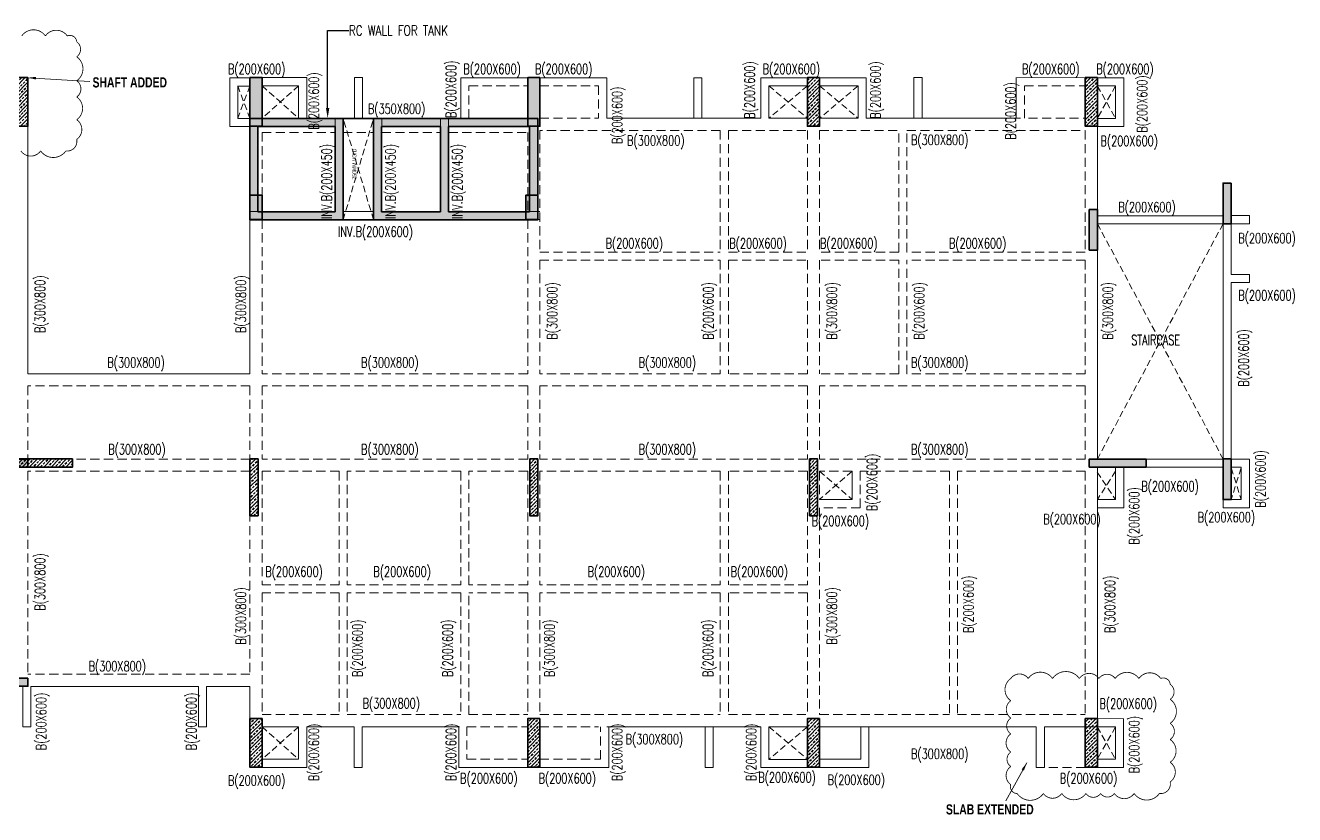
# Model space of a CAD drawing. Header units: millimetres. Extents: x 683505 to 834438, y -157984 to 65565.
# Drawn here: x 757336 to 788638, y -87125 to -67672 of the extents above; entities that cross this region are included whole.
import ezdxf
from ezdxf import colors
from ezdxf.entities.mleader import LeaderData, LeaderLine
from ezdxf.math import Vec2, Vec3

# ---------------------------------------------------------------- set-up
doc = ezdxf.new("R2010")
doc.units = ezdxf.units.MM
doc.linetypes.add('DASHED', pattern=[0.75, 0.5, -0.25])
doc.linetypes.add('HIDDEN', pattern=[9.525, 6.35, -3.175])
doc.layers.get('0').update_dxf_attribs({"lineweight": 20})
for name, color, linetype, lineweight in [('G-ANNO-TEXT', 7, 'Continuous', 18), ('S-BEAM-IDEN', 2, 'Continuous', 9), ('S-COL HATCH', 8, 'Continuous', 35), ('S-COLS', 6, 'Continuous', 35), ('S_FRAMES', 4, 'Continuous', 9), ('STR-CUTOUT', 1, 'Continuous', 13)]:
    doc.layers.add(name, color=color, linetype=linetype, lineweight=lineweight)
doc.styles.add('Dim.s & Anno.(Misc.)', font='ARIALN.TTF')
doc.styles.add('ROMANS', font='romans.shx', dxfattribs={"width": 0.75})
doc.styles.add('sobha.sed', font='swisscl.ttf')
doc.styles.add('Swis721 LtCn BT_2', font='swisscl.ttf', dxfattribs={"height": 244.992296})
doc.dimstyles.new('A-GFC-100', dxfattribs={"dimscale": 100, "dimtxt": 2, "dimasz": 2, "dimexe": 1.5, "dimexo": 0, "dimgap": 1, "dimtad": 1, "dimdec": 0, "dimdsep": 46, "dimtxsty": 'Dim.s & Anno.(Misc.)', "dimblk": 'ARCHTICK', "dimcen": 0, "dimdle": 1.5, "dimclrd": 256, "dimclre": 8, "dimclrt": 6, "dimazin": 2, "dimtfac": 1, "dimtdec": 0, "dimtix": 1, "dimtmove": 2, "dimatfit": 3, "dimfxl": 1, "dimtolj": 1, "dimlwd": -1, "dimlwe": 9, "dimarcsym": 0})
pattern_1 = [(45, (-612703.72, 120513.6), (-89.802561, 89.802561), []), (45, (-612613.92, 120513.6), (-89.802561, 89.802561), [63.5, -31.75])]
pattern_2 = [(45, (-615475.9, 133131.74), (-89.802561, 89.802561), []), (45, (-615386.1, 133131.74), (-89.802561, 89.802561), [63.5, -31.75])]

# ---------------------------------------------------------------- blocks, each defined once
blk = doc.blocks.new('OHT')
at = {"layer": 'S-COL HATCH'}
h = blk.add_hatch(dxfattribs=at)
h.set_pattern_fill('AR-CONC', color=8, scale=0.75)
h.set_pattern_definition([(50, (-643577.39, 54796.65), (136.638502, -11.954314), [14.2875, -157.1625]), (355, (-643577.39, 54796.65), (-26.432566, 143.292634), [11.43, -125.730438]), (100.451445, (-643566, 54795.66), (110.205935, 131.338314), [12.142507, -133.567683]), (46.1842, (-643577.4, 54834.75), (203.30928, -31.531746), [21.43125, -235.74375]), (96.635558, (-643560.45, 54832.12), (178.0531, 185.569593), [18.21377, -200.351706]), (351.18415, (-643577.4, 54834.75), (178.0531, 185.569593), [17.144975, -188.5948]), (21, (-643558.34, 54825.23), (113.710793, -76.698899), [14.2875, -157.1625]), (326, (-643558.34, 54825.23), (46.35152, 138.140975), [11.43, -125.73]), (71.451445, (-643548.87, 54818.84), (160.062314, 61.442077), [12.142507, -133.567453]), (37.5, (-643577.393, 54796.65), (2.3164524, 63.416279), [0, -124.206, 0, -127.635, 0, -126.20625]), (7.5, (-643577.39, 54796.65), (50.114747, 75.135431), [0, -72.771, 0, -121.3485, 0, -48.10125]), (327.5, (-643619.874, 54796.65), (101.6929464, -4.296558), [0, -47.625, 0, -148.59, 0, -197.1675]), (317.5, (-643638.92, 54796.65), (111.096886, 19.069868), [0, -61.9125, 0, -98.679, 0, -140.0175])])
h.paths.add_polyline_path([(0, 0), (0, -2500), (2300, -2500), (2300, 0), (2300, 0)])
h.paths.add_polyline_path([(2100, -200), (2100, -2300), (200, -2300), (200, -200)], flags=16)
h.paths.add_polyline_path([(3050, 0), (3050, 0), (3050, -2500), (3050, -2500), (7100, -2500), (7100, 0)])
h.paths.add_polyline_path([(4700, -200), (4700, -2300), (3250, -2300), (3250, -200), (3250, -200)], flags=16)
h.paths.add_polyline_path([(4900, -200), (6900, -200), (6900, -2300), (4900, -2300)], flags=16)
at = {"layer": 'S-COLS'}
for p, q in [((2300, -2500), (2300, 0)), ((3050, 0), (3050, -2500))]:
    blk.add_line(p, q, dxfattribs=at)
blk.add_lwpolyline([(0, 0), (0, -2500), (7100, -2500), (7100, 0), (0, 0)], dxfattribs=at)
for points in [[(200, -2300), (200, -200), (2100, -200), (2100, -2300)], [(3250, -2300), (3250, -200), (4700, -200), (4700, -2300)], [(4700, -2300), (4700, -200), (3250, -200), (3250, -2300)], [(6900, -2300), (6900, -200), (4900, -200), (4900, -2300)]]:
    blk.add_lwpolyline(points, close=True, dxfattribs=at)
at = {"layer": 'STR-CUTOUT', "color": 1, "linetype": 'HIDDEN', "ltscale": 25}
for points in [[(3050, -2500), (2300, 0)], [(2300, -2500), (3050, 0)]]:
    blk.add_lwpolyline(points, dxfattribs=at)
at = {"layer": 'S-COLS', "style": 'sobha.sed'}
blk.add_text('750MM VOID', height=100, rotation=90, dxfattribs=at).set_placement((2627, -1504))
blk = doc.blocks.new('COLUMNS_TER')
at = {"layer": 'S-COL HATCH'}
h = blk.add_hatch(dxfattribs=at)
h.set_pattern_fill('ANSI33', color=8, scale=20)
h.set_pattern_definition(pattern_1)
h.paths.add_polyline_path([(300, 0), (0, 0), (0, -1200), (300, -1200)])
h = blk.add_hatch(dxfattribs=at)
h.set_pattern_fill('ANSI33', color=8, scale=20)
h.set_pattern_definition(pattern_1)
h.paths.add_polyline_path([(7151, 0), (6851, 0), (6851, -1200), (7151, -1200)])
h = blk.add_hatch(dxfattribs=at)
h.set_pattern_fill('ANSI33', color=8, scale=20)
h.set_pattern_definition(pattern_1)
h.paths.add_polyline_path([(14100, 0), (13800, 0), (13800, -1200), (14100, -1200)])
h = blk.add_hatch(dxfattribs=at)
h.set_pattern_fill('ANSI33', color=8, scale=20)
h.set_pattern_definition(pattern_1)
h.paths.add_polyline_path([(21100, 0), (20800, 0), (20800, -1200), (21100, -1200)])
h = blk.add_hatch(color=8, dxfattribs=at)
h.dxf.hatch_style = 1
h.paths.add_polyline_path([(26875, 0), (26575, 0), (26575, -1200), (26875, -1200)])
h = blk.add_hatch(color=8, dxfattribs=at)
h.dxf.hatch_style = 1
h.paths.add_polyline_path([(33725, 0), (33425, 0), (33425, -1200), (33725, -1200)])
h = blk.add_hatch(dxfattribs=at)
h.set_pattern_fill('ANSI33', color=8, scale=20)
h.set_pattern_definition(pattern_2)
h.paths.add_polyline_path([(40626, 0), (40326, 0), (40326, -1200), (40626, -1200)])
h = blk.add_hatch(dxfattribs=at)
h.set_pattern_fill('ANSI33', color=8, scale=20)
h.set_pattern_definition(pattern_2)
h.paths.add_polyline_path([(47475, 0), (47175, 0), (47175, -1200), (47475, -1200)])
h = blk.add_hatch(color=8, dxfattribs=at)
h.dxf.hatch_style = 1
h.paths.add_polyline_path([(50777, -2600), (50577, -2600), (50577, -3600), (50777, -3600)])
h = blk.add_hatch(color=8, dxfattribs=at)
h.dxf.hatch_style = 1
h.paths.add_polyline_path([(47276, -4250), (47476, -4250), (47476, -3250), (47276, -3250)])
h = blk.add_hatch(dxfattribs=at)
h.set_pattern_fill('ANSI33', color=8, scale=20)
h.set_pattern_definition(pattern_1)
h.paths.add_polyline_path([(200, -9400), (0, -9400), (0, -10800), (200, -10800)])
h = blk.add_hatch(dxfattribs=at)
h.set_pattern_fill('ANSI33', color=8, scale=20)
h.set_pattern_definition(pattern_1)
h.paths.add_polyline_path([(7101, -9400), (6901, -9400), (6901, -10800), (7101, -10800)])
h = blk.add_hatch(color=8, dxfattribs=at)
h.dxf.hatch_style = 1
h.paths.add_polyline_path([(14101, -9400), (13901, -9400), (13901, -10800), (14101, -10800)])
h = blk.add_hatch(color=8, dxfattribs=at)
h.dxf.hatch_style = 1
h.paths.add_polyline_path([(20501, -9402), (20501, -9602), (21101, -9602), (21101, -9402)])
h = blk.add_hatch(dxfattribs=at)
h.set_pattern_fill('ANSI33', color=8, scale=20)
h.set_pattern_definition(pattern_1)
h.paths.add_polyline_path([(20800, -9400), (20800, -9600), (22200, -9600), (22200, -9400)])
h = blk.add_hatch(dxfattribs=at)
h.set_pattern_fill('ANSI33', color=8, scale=20)
h.set_pattern_definition(pattern_1)
h.paths.add_polyline_path([(26775, -9400), (26575, -9400), (26575, -10800), (26775, -10800)])
h = blk.add_hatch(dxfattribs=at)
h.set_pattern_fill('ANSI33', color=8, scale=20)
h.set_pattern_definition(pattern_2)
h.paths.add_polyline_path([(33676, -9400), (33476, -9400), (33476, -10800), (33676, -10800)])
h = blk.add_hatch(dxfattribs=at)
h.set_pattern_fill('ANSI33', color=8, scale=20)
h.set_pattern_definition(pattern_2)
h.paths.add_polyline_path([(40376, -9400), (40576, -9400), (40576, -10800), (40376, -10800)])
h = blk.add_hatch(color=8, dxfattribs=at)
h.dxf.hatch_style = 1
h.paths.add_polyline_path([(48676, -9601), (48676, -9401), (47276, -9401), (47276, -9601)])
h = blk.add_hatch(color=8, dxfattribs=at)
h.dxf.hatch_style = 1
h.paths.add_polyline_path([(50777, -9400), (50577, -9400), (50577, -10400), (50777, -10400)])
h = blk.add_hatch(color=8, dxfattribs=at)
h.dxf.hatch_style = 1
h.paths.add_polyline_path([(18701, -11500), (18501, -11500), (18501, -12500), (18701, -12500)])
h = blk.add_hatch(color=8, dxfattribs=at)
h.dxf.hatch_style = 1
h.paths.add_polyline_path([(18501, -14801), (18501, -15001), (21101, -15001), (21101, -14801)])
h = blk.add_hatch(dxfattribs=at)
h.set_pattern_fill('ANSI33', color=8, scale=20)
h.set_pattern_definition(pattern_1)
h.paths.add_polyline_path([(300, -15800), (0, -15800), (0, -17000), (300, -17000)])
h = blk.add_hatch(dxfattribs=at)
h.set_pattern_fill('ANSI33', color=8, scale=20)
h.set_pattern_definition(pattern_1)
h.paths.add_polyline_path([(7151, -15800), (6851, -15800), (6851, -17000), (7151, -17000)])
h = blk.add_hatch(color=8, dxfattribs=at)
h.dxf.hatch_style = 1
h.paths.add_polyline_path([(14101, -15800), (13801, -15800), (13801, -17000), (14101, -17000)])
h = blk.add_hatch(color=8, dxfattribs=at)
h.dxf.hatch_style = 1
h.paths.add_polyline_path([(18801, -15800), (18501, -15800), (18501, -17000), (18801, -17000)])
h = blk.add_hatch(dxfattribs=at)
h.set_pattern_fill('ANSI33', color=8, scale=20)
h.set_pattern_definition(pattern_1)
h.paths.add_polyline_path([(26875, -15800), (26575, -15800), (26575, -17000), (26875, -17000)])
h = blk.add_hatch(dxfattribs=at)
h.set_pattern_fill('ANSI33', color=8, scale=20)
h.set_pattern_definition(pattern_1)
h.paths.add_polyline_path([(33726, -15800), (33426, -15800), (33426, -17000), (33726, -17000)])
h = blk.add_hatch(dxfattribs=at)
h.set_pattern_fill('ANSI33', color=8, scale=20)
h.set_pattern_definition(pattern_1)
h.paths.add_polyline_path([(40626, -15800), (40326, -15800), (40326, -17000), (40626, -17000)])
h = blk.add_hatch(dxfattribs=at)
h.set_pattern_fill('ANSI33', color=8, scale=20)
h.set_pattern_definition(pattern_1)
h.paths.add_polyline_path([(47475, -15800), (47175, -15800), (47175, -17000), (47475, -17000)])
at = {"layer": 'S-COLS'}
for points in [[(300, 0), (0, 0), (0, -1200), (300, -1200)], [(7151, 0), (6851, 0), (6851, -1200), (7151, -1200)], [(14100, 0), (13800, 0), (13800, -1200), (14100, -1200)], [(21100, 0), (20800, 0), (20800, -1200), (21100, -1200)], [(26875, 0), (26575, 0), (26575, -1200), (26875, -1200)], [(33725, 0), (33425, 0), (33425, -1200), (33725, -1200)], [(40626, 0), (40326, 0), (40326, -1200), (40626, -1200)], [(47475, 0), (47175, 0), (47175, -1200), (47475, -1200)], [(50777, -2600), (50577, -2600), (50577, -3600), (50777, -3600)], [(47276, -3250), (47476, -3250), (47476, -4250), (47276, -4250)], [(200, -9400), (0, -9400), (0, -10800), (200, -10800)], [(7101, -9400), (6901, -9400), (6901, -10800), (7101, -10800)], [(14101, -9400), (13901, -9400), (13901, -10800), (14101, -10800)], [(20501, -9402), (20501, -9602), (21101, -9602), (21101, -9402)], [(22200, -9400), (22200, -9600), (20800, -9600), (20800, -9400)], [(26775, -9400), (26575, -9400), (26575, -10800), (26775, -10800)], [(33676, -9400), (33476, -9400), (33476, -10800), (33676, -10800)], [(40376, -9400), (40576, -9400), (40576, -10800), (40376, -10800)], [(48676, -9601), (48676, -9401), (47276, -9401), (47276, -9601)], [(50777, -9400), (50577, -9400), (50577, -10400), (50777, -10400)], [(18701, -11500), (18501, -11500), (18501, -12500), (18701, -12500)], [(21101, -14801), (21101, -15001), (18501, -15001), (18501, -14801)], [(300, -15800), (0, -15800), (0, -17000), (300, -17000)], [(7151, -15800), (6851, -15800), (6851, -17000), (7151, -17000)], [(14101, -15800), (13801, -15800), (13801, -17000), (14101, -17000)], [(18801, -15800), (18501, -15800), (18501, -17000), (18801, -17000)], [(26875, -15800), (26575, -15800), (26575, -17000), (26875, -17000)], [(33726, -15800), (33426, -15800), (33426, -17000), (33726, -17000)], [(40626, -15800), (40326, -15800), (40326, -17000), (40626, -17000)], [(47475, -15800), (47175, -15800), (47175, -17000), (47475, -17000)]]:
    blk.add_lwpolyline(points, close=True, dxfattribs=at)
blk = doc.blocks.new('_ArchTick')
at = {"color": 0, "linetype": 'ByBlock', "const_width": 0.15}
blk.add_lwpolyline([(-0.5, -0.5), (0.5, 0.5)], dxfattribs=at)

msp = doc.modelspace()

# ---------------------------------------------------------------- hatches: boundary and pattern name
at = {"layer": 'S-COL HATCH'}
h = msp.add_hatch(color=8, dxfattribs=at)
h.dxf.hatch_style = 1
h.paths.add_polyline_path([(762875, -72460.1), (763175, -72460.1), (763175, -71860.2), (762875, -71860.2)])
h = msp.add_hatch(color=8, dxfattribs=at)
h.dxf.hatch_style = 1
h.paths.add_polyline_path([(769675, -72460.1), (769975, -72460.1), (769975, -71860.2), (769675, -71860.2)])

# ---------------------------------------------------------------- linework, layer by layer
at = {"color": 2}
msp.add_line((776923.6, -85960.3), (778135.3, -85960.3), dxfattribs=at)
at = {"const_width": 20}
msp.add_lwpolyline([(757223.9, -70766.2, 0.5205671), (757712.5, -70766.2, 0.5205671), (758334.7, -70766.2, 0.5205671), (758601.6, -70482.7, 0.5205671), (758601.6, -69996.5, 0.5205671), (758601.6, -69436.6, 0.5205671), (758601.6, -69037.1, 0.5205671), (758601.6, -68445.2, 0.5205671), (758601.6, -68076.4, 0.5205671), (758369.2, -67932.4, 0.5205671), (757829, -67932.4, 0.5205671), (757245.5, -67932.4, 0.5205671)], format="xyb", dxfattribs=at)
msp.add_lwpolyline([(781638.1, -83770.5, 0.5205671), (781638.1, -84318.2, 0.5205671), (781638.1, -84744.9, 0.5205671), (781638.1, -85135, 0.5205671), (781638.1, -85582.1, 0.5205671), (781638.1, -85939.6, 0.5205671), (781638.1, -86385.4, 0.5205671), (781794.4, -86604.3, 0.5205671), (782441.8, -86604.3, 0.5205671), (782894.5, -86604.3, 0.5205671), (783491, -86604.3, 0.5205671), (783854.1, -86604.3, 0.5205671), (784191.5, -86604.3, 0.5205671), (784680.1, -86604.3, 0.5205671), (785302.3, -86604.3, 0.5205671), (785569.2, -86320.8, 0.5205671), (785569.2, -85834.6, 0.5205671), (785569.2, -85274.7, 0.5205671), (785569.2, -84875.2, 0.5205671), (785569.2, -84283.3, 0.5205671), (785569.2, -83914.5, 0.5205671), (785336.8, -83770.5, 0.5205671), (784796.6, -83770.5, 0.5205671), (784213.1, -83770.5, 0.5205671), (783812, -83770.5, 0.5205671), (783328.1, -83770.5, 0.5205671), (782668.1, -83770.5, 0.5205671), (782068, -83770.5, 0.5205671)], format="xyb", close=True, dxfattribs=at)
at = {"color": 2}
for points in [[(776923.6, -85759.9), (777936.2, -85759.9), (777936.2, -84959.9)], [(776924.6, -85960.3), (778136.2, -85960.3), (778136.2, -84959.9)]]:
    msp.add_lwpolyline(points, dxfattribs=at)
at = {"layer": 'S-COLS'}
for points in [[(762875, -72460.1), (763175, -72460.1), (763175, -71860.2), (762875, -71860.2)], [(769675, -72460.1), (769975, -72460.1), (769975, -71860.2), (769675, -71860.2)]]:
    msp.add_lwpolyline(points, close=True, dxfattribs=at)
at = {"layer": 'S_FRAMES'}
for p, q in [((757398.7, -68960.6), (757398.6, -76260)), ((757398.6, -68960.7), (757398.6, -68960.8)), ((762873.6, -68959.7), (762873.6, -68959.7)), ((762873.6, -68960.6), (762873.6, -76260)), ((763173.6, -69159.7), (763173.6, -69960)), ((770023.7, -68960.7), (770023.7, -68960.8)), ((776623.6, -69160.8), (776623.6, -69960)), ((776923.6, -68960.7), (776923.6, -68960.8)), ((776923.6, -69160.8), (776923.6, -69960)), ((781773.2, -68963.1), (783773.6, -68959.7)), ((781773.6, -69960), (781773.6, -68959.7)), ((783773.7, -68959.7), (783773.7, -68959.7)), ((763173.6, -69960), (764073.6, -69960)), ((764273.6, -69960), (768073.7, -69960)), ((764973.7, -69960), (764973.7, -72260)), ((765173.7, -69960), (765173.7, -72260)), ((765923.6, -69960), (765923.6, -72260)), ((766123.6, -69960), (766123.6, -72260)), ((767573.6, -69960), (767573.6, -72260)), ((767773.6, -69960), (767773.6, -72260)), ((771673.7, -69960), (775473.7, -69960)), ((775673.7, -69960), (776623.6, -69960)), ((776923.6, -69960), (777873.7, -69960)), ((778073.7, -69960), (781873.7, -69960)), ((764973.7, -72260), (762873.6, -72260)), ((765923.6, -72260), (765173.7, -72260)), ((767573.6, -72260), (766123.6, -72260)), ((770023.6, -72260), (767773.6, -72260)), ((770023.6, -72460), (762873.6, -72460)), ((786873.7, -72363.3), (783773.6, -72363.3)), ((787073.6, -72360), (787525.4, -72360)), ((787525.4, -72360), (787525.8, -72560)), ((787073.6, -73812.8), (787524.3, -73812.3)), ((787524.3, -73812.3), (787525.8, -74013.2)), ((762873.6, -76260), (757398.6, -76260)), ((783770.4, -84759.9), (784420.4, -84760.6)), ((784419.1, -84760), (784419.1, -85959.9)), ((763173.6, -84959.9), (764073.6, -84959.9)), ((763173.6, -85760.9), (763173.6, -84959.9)), ((764273.6, -84959.9), (765444.7, -84959.9)), ((765644.7, -84959.9), (768023.7, -84959.9)), ((771673.7, -84963.3), (775473.7, -84963.3)), ((775673.7, -84959.9), (776623.6, -84959.9)), ((776623.6, -85759.9), (776623.6, -84959.9)), ((762873.6, -85960.9), (762873.6, -85960.9)), ((770023.7, -85959.9), (770023.7, -85959.9)), ((776923.6, -85959.9), (776923.6, -85959.9)), ((784419.1, -85959.9), (783470.4, -85959.9)), ((783773.7, -85960.9), (783773.7, -85960.9))]:
    msp.add_line(p, q, dxfattribs=at)
at = {"layer": 'S_FRAMES', "linetype": 'DASHED', "ltscale": 450}
for p, q in [((769723.7, -69160.8), (769723.7, -69960)), ((770023.7, -69160.8), (770023.7, -69960)), ((783473.7, -69159.7), (783473.7, -69960)), ((768273.7, -69960), (769723.7, -69960)), ((770023.7, -69960), (771473.7, -69960)), ((782073.7, -69960), (783473.7, -69960)), ((763173.6, -70310), (763173.6, -72260)), ((763173.6, -70310), (764973.7, -70310)), ((765173.7, -70310), (765923.6, -70310)), ((766123.6, -70310), (767573.6, -70310)), ((767773.6, -70310), (769723.6, -70310)), ((769723.6, -70310), (769723.6, -72260)), ((774473.7, -70260), (774473.7, -73260)), ((774673.7, -70260), (776623.6, -70260)), ((774673.7, -70260), (774673.7, -73260)), ((776623.6, -70260), (776623.6, -73260)), ((776923.6, -70260), (776923.6, -73260)), ((776923.6, -70260), (778873.7, -70260)), ((778873.7, -73260), (778873.7, -70260)), ((779073.7, -70260), (783473.6, -70260)), ((779073.7, -73260), (779073.7, -70260)), ((783473.6, -70260), (783473.6, -73260)), ((763173.6, -72460), (763173.6, -76260)), ((769723.6, -72460), (769723.6, -76260)), ((770023.6, -73260), (774473.7, -73260)), ((770023.6, -73460), (770023.6, -76260)), ((770023.6, -73460), (774473.7, -73460)), ((774473.7, -73460), (774473.7, -76260)), ((774673.7, -73260), (776623.6, -73260)), ((774673.7, -73460), (776623.6, -73460)), ((774673.7, -73460), (774673.7, -76260)), ((776623.6, -73460), (776623.6, -76260)), ((778873.7, -73260), (776923.6, -73260)), ((776923.6, -73460), (776923.6, -76260)), ((778873.7, -73460), (776923.6, -73460)), ((778873.7, -76260), (778873.7, -73458.9)), ((783473.6, -73260), (779073.7, -73260)), ((779073.7, -76260), (779073.7, -73458.9)), ((783473.6, -73460), (779073.7, -73460)), ((783473.6, -73460), (783473.6, -76260)), ((769723.6, -76260), (763173.6, -76260)), ((774473.7, -76260), (770023.6, -76260)), ((776623.6, -76260), (774673.7, -76260)), ((778873.7, -76260), (776923.6, -76260)), ((783473.6, -76260), (779073.7, -76260)), ((757398.6, -76560), (757398.6, -78362.1)), ((762873.6, -76560), (757398.6, -76560)), ((762873.6, -76560), (762873.6, -78362.1)), ((763173.6, -76560), (763173.6, -78362.1)), ((769723.6, -76560), (763173.6, -76560)), ((769723.6, -76560), (769723.6, -78362.1)), ((770023.6, -76560), (770023.6, -78362.1)), ((776623.6, -76560), (770023.6, -76560)), ((776623.6, -76560), (776623.6, -78362.1)), ((776923.6, -76560), (776923.6, -78362.1)), ((783473.6, -76560), (776923.6, -76560)), ((783473.6, -76560), (783473.6, -78362.1)), ((762873.6, -78362.1), (757398.6, -78362.1)), ((769723.6, -78362.1), (763173.6, -78362.1)), ((776623.6, -78362.1), (770023.6, -78362.1)), ((783473.6, -78362.1), (776923.6, -78362.1)), ((757398.6, -78662.1), (757398.6, -83665.7)), ((762873.6, -78662.1), (757398.6, -78662.1)), ((762873.6, -78662.1), (762873.6, -83665.7)), ((763173.6, -78662.1), (763173.6, -81460)), ((765073.7, -78662.1), (763173.6, -78662.1)), ((765073.7, -78662.1), (765073.7, -81460)), ((768073.4, -78662.1), (765273.7, -78662.1)), ((765273.7, -78662.1), (765273.7, -81460)), ((769723.6, -78662.1), (768273.4, -78662.1)), ((769723.6, -78662.1), (769723.6, -81460)), ((770023.6, -78662.1), (770023.6, -81460)), ((774473.7, -78662.1), (770023.6, -78662.1)), ((774473.7, -78662.1), (774473.7, -81460)), ((776623.6, -78662.1), (774673.7, -78662.1)), ((774673.7, -78662.1), (774673.7, -81460)), ((776623.6, -78662.1), (776623.6, -81460)), ((776923.6, -78662.1), (776923.6, -79360)), ((777723.6, -78662.1), (776923.6, -78662.1)), ((780123.7, -78662.1), (777923.6, -78662.1)), ((780123.7, -78662.1), (780123.7, -84659.9)), ((783473.6, -78662.1), (780323.7, -78662.1)), ((780323.7, -78662.1), (780323.7, -84659.9)), ((783473.6, -78662.1), (783473.6, -84659.9)), ((776923.6, -79560), (776923.6, -84659.9)), ((765073.7, -81460), (763173.6, -81460)), ((763173.6, -81660), (763173.6, -84659.9)), ((765073.7, -81660), (763173.6, -81660)), ((765073.7, -81660), (765073.7, -84659.9)), ((768073.4, -81460), (765273.7, -81460)), ((768073.4, -81660), (765273.7, -81660)), ((765273.7, -81660), (765273.7, -84659.9)), ((769723.6, -81460), (768273.4, -81460)), ((769723.6, -81660), (768273.4, -81660)), ((769723.6, -81660), (769723.6, -84659.9)), ((774473.7, -81460), (770023.6, -81460)), ((770023.6, -81660), (770023.6, -84659.9)), ((774473.7, -81660), (770023.6, -81660)), ((774473.7, -81660), (774473.7, -84659.9)), ((776623.6, -81460), (774673.7, -81460)), ((774673.7, -81660), (774673.7, -84659.9)), ((776623.6, -81660), (774673.7, -81660)), ((776623.6, -81660), (776623.6, -84659.9)), ((762873.6, -83665.7), (757398.6, -83665.7)), ((763173.6, -84659.9), (765073.7, -84659.9)), ((765273.7, -84659.9), (768073.4, -84659.9)), ((768273.4, -84659.9), (769723.6, -84659.9)), ((770023.6, -84659.9), (774473.7, -84659.9)), ((774673.7, -84659.9), (776623.6, -84659.9)), ((776923.6, -84659.9), (780123.7, -84659.9)), ((780323.7, -84659.9), (783473.6, -84659.9)), ((768224.6, -84959.9), (769723.7, -84959.9)), ((769723.7, -85759.9), (769723.7, -84959.9)), ((770023.7, -84959.9), (771473.7, -84959.9)), ((770023.7, -85759.9), (770023.7, -84959.9)), ((783473.9, -85960), (782465.9, -85964.1))]:
    msp.add_line(p, q, dxfattribs=at)
at = {"layer": 'S_FRAMES', "linetype": 'Continuous', "ltscale": 450}
for p, q in [((786873.6, -71560.2), (786873.6, -72360)), ((787073.7, -71560), (786873.7, -71560)), ((787073.6, -71560), (787073.6, -72360)), ((783773.6, -72560), (783773.6, -78360)), ((786873.6, -72563.3), (783773.6, -72563.3)), ((786873.6, -72560), (786873.7, -78362.1)), ((787073.6, -72560), (787073.6, -73809.9)), ((787073.6, -72560), (787525.8, -72560)), ((787073.6, -74009.9), (787073.7, -79360)), ((787073.6, -74013.2), (787525.8, -74013.2)), ((786873.7, -78360), (783773.6, -78360)), ((783775.3, -78563.3), (783773.6, -84959.9)), ((784222.6, -78563.3), (783773.6, -78563.3)), ((786873.7, -78563.5), (784958.2, -78563.3)), ((786873.7, -78660.5), (786873.7, -79360)), ((787073.7, -79360), (786873.7, -79360))]:
    msp.add_line(p, q, dxfattribs=at)
at = {"layer": 'S_FRAMES'}
for points in [[(755398.6, -69960), (755398.6, -68960.8), (757398.6, -68960.8), (757398.6, -69960)], [(762873.6, -68963.2), (762374.8, -68963.2), (762374.8, -70163.3), (762873.6, -70163.3)], [(762873.6, -69166.6), (762574.8, -69166.6), (762574.8, -69963.3), (762872.4, -69966)], [(764273.6, -69960), (764273.6, -68959.7), (762873.6, -68959.7), (762873.6, -69960)], [(764073.6, -69960), (764073.6, -69159.7), (763173.6, -69159.7)], [(765449.7, -69960), (765449.7, -68959.9), (765649.7, -68959.9), (765649.7, -69960)], [(768073.7, -69960), (768073.7, -68960.8), (771673.7, -68960.8), (771673.7, -69960)], [(773819.7, -69962.4), (773819.7, -68962.2), (774019.7, -68962.2), (774019.7, -69962.3)], [(775473.7, -69960), (775473.7, -68960.8), (778073.7, -68960.8), (778073.7, -69960)], [(775673.7, -69960), (775673.7, -69160.8), (776623.6, -69160.8)], [(776923.6, -69160.8), (777873.7, -69160.8), (777873.7, -69960)], [(779249.7, -69960), (779249.7, -68959.9), (779449.7, -68959.9), (779449.7, -69960)], [(783771.1, -68963.1), (784423.9, -68963.5), (784423.9, -70163.5), (783770.4, -70163.5)], [(783773.6, -72360), (783773.6, -69163.5), (784223.9, -69163.5), (784223.9, -69963.5), (783770.6, -69963.5)], [(777723.6, -78662.1), (777723.6, -79360), (776923.6, -79360)], [(757473.3, -83965.5), (757473.3, -84965.7), (757273.3, -84965.7), (757273.3, -83965.5)], [(761603.3, -83965.7), (757473.3, -83965.7)], [(761803.3, -83965.5), (761803.3, -84965.7), (761603.3, -84965.7), (761603.3, -83965.5)], [(764273.6, -84959.9), (764273.6, -85960.9), (762873.6, -85960.9), (762873.6, -83965.7), (761803.3, -83965.7)], [(764073.6, -84959.9), (764073.6, -85760.9), (763173.6, -85760.9)], [(765444.7, -84959.9), (765444.8, -85964.9), (765644.8, -85964.8), (765644.7, -84959.9)], [(768023.7, -84959.9), (768023.7, -85963.2), (771723.6, -85959.9), (771723.6, -84959.9)], [(774099.7, -84964.7), (774099.8, -85964.9), (774299.8, -85964.8), (774299.7, -84964.7)], [(775473.7, -84959.9), (775473.7, -85963.3), (776923.6, -85963.3), (776923.6, -84959.9), (782265.7, -84959.9)], [(775673.7, -84959.9), (775673.7, -85763.3), (776623.6, -85763.3)], [(778136.2, -84959.9), (778135.3, -85963.3), (776923.6, -85963.3)], [(776923.6, -85763.3), (777936.2, -85759.9), (777936.2, -84963.3)], [(782265.7, -84959.9), (782265.9, -85964.1), (782465.9, -85964.1), (782465.7, -84959.9)], [(782465.7, -84959.9), (783773.6, -84959.9)]]:
    msp.add_lwpolyline(points, dxfattribs=at)
at = {"layer": 'S_FRAMES', "linetype": 'DASHED', "ltscale": 450}
for points in [[(768273.7, -69960), (768273.7, -69160.8), (769723.7, -69160.8)], [(770023.7, -69160.8), (771473.7, -69160.8), (771473.7, -69960)], [(781973.6, -69960), (781973.6, -69162.7), (783473.7, -69162.7)], [(774473.7, -70260), (770023.6, -70260), (770023.6, -73260)], [(768073.4, -78662.1), (768073.4, -81460)], [(768273.4, -81460), (768273.4, -78662.1)], [(777923.6, -78662.1), (777923.6, -79560), (776923.6, -79560)], [(768073.4, -81660), (768073.4, -84659.9)], [(768273.4, -84659.9), (768273.4, -81660)], [(768224.6, -84959.9), (768224.6, -85759.9), (769723.7, -85759.9)], [(770023.7, -85759.9), (771523.6, -85759.9), (771523.6, -84959.9)]]:
    msp.add_lwpolyline(points, dxfattribs=at)
at = {"layer": 'S_FRAMES', "linetype": 'Continuous', "ltscale": 450}
for points in [[(784223.6, -78563.8), (784222.6, -79359.5), (783770.1, -79359.9)], [(783772.7, -79559.8), (784422.9, -79559.8), (784422.9, -78560.5)], [(786873.7, -79360), (786872.6, -79559.9), (787522.3, -79559.9), (787522.4, -78363.3), (787069.7, -78363.3)], [(787068.6, -78563.3), (787321, -78563.3), (787323.8, -79359.9), (787072.5, -79359.9)], [(783770.4, -85759.9), (784220, -85759.9), (784220.8, -84960), (783770.4, -84960), (783770.4, -85759.9)]]:
    msp.add_lwpolyline(points, dxfattribs=at)
at = {"layer": 'STR-CUTOUT', "color": 1, "linetype": 'HIDDEN', "ltscale": 25}
for p, q in [((762572.1, -69160.8), (762872.4, -69966)), ((762874.9, -69163.4), (762572.1, -69961.1)), ((763173.7, -69160.8), (764073.7, -69961.1)), ((764073.7, -69160.8), (763173.7, -69961.1)), ((776623.7, -69160.8), (775673.7, -69961.1)), ((775673.7, -69160.8), (776623.7, -69961.1)), ((777873.7, -69160.8), (776923.8, -69961.1)), ((776923.8, -69160.8), (777873.7, -69961.1)), ((783772.2, -69160.1), (784220.7, -69960.1)), ((784220.7, -69160.2), (783773.4, -69960.3)), ((783773.7, -72560), (786873.7, -78360)), ((786873.7, -72560), (783773.7, -78360)), ((777723.7, -78662.1), (776923.7, -79360)), ((776923.7, -78662.1), (777723.7, -79360)), ((783771.9, -78681.5), (784220.4, -79359.9)), ((784222.7, -78660.5), (783774.1, -79359.9)), ((787072.1, -78581), (787322.3, -79359.9)), ((787319.5, -78581), (787073.3, -79360)), ((763173.8, -84958.9), (764073.7, -85760.9)), ((764073.7, -84961), (763173.8, -85760.9)), ((775673.7, -84959.9), (776623.7, -85760.9)), ((776623.7, -84961), (775673.7, -85761.9)), ((783770.9, -84960), (784219.8, -85759.9)), ((784220.5, -84960), (783771.6, -85759.9))]:
    msp.add_line(p, q, dxfattribs=at)

# ---------------------------------------------------------------- block references
msp.add_blockref('COLUMNS_TER', (736298.6, -68959.8))
at = {"layer": 'S-COLS'}
msp.add_blockref('OHT', (762872.4, -69966), dxfattribs=at)

# ---------------------------------------------------------------- texts
at = {"layer": 'G-ANNO-TEXT', "color": 1, "char_height": 250, "width": 4617, "attachment_point": 1, "line_spacing_factor": 0.971848, "style": 'Swis721 LtCn BT_2'}
for s, insert in [('{\\fSwis721 LtCn BT|b1|i0|c0|p34;SHAFT ADDED}', (758992.4, -68951.5)), ('{\\fSwis721 LtCn BT|b1|i0|c0|p34;SLAB EXTENDED}', (780039.6, -86871.4))]:
    msp.add_mtext(s, dxfattribs=dict(at, insert=insert))
at = {"layer": 'S-BEAM-IDEN', "color": 1, "style": 'ROMANS', "width": 0.7}
for s, p in [('B(200X600)', (762331.8, -68871.4)), ('B(200X600)', (768138.5, -68871.4)), ('B(200X600)', (769904.1, -68871.4)), ('B(200X600)', (775519, -68871.4)), ('B(200X600)', (781915.9, -68871.4)), ('B(200X600)', (783744.9, -68871.4)), ('B(200X600)', (783850.6, -70647.1)), ('B(200X600)', (784290.1, -72275.4)), ('INV.B(200X600)', (765043.2, -72881.3)), ('B(200X600)', (771644.5, -73169.8)), ('B(200X600)', (774697.7, -73169.8)), ('B(200X600)', (776934.5, -73169.8)), ('B(200X600)', (780111, -73169.8)), ('B(200X600)', (787250.6, -73040.8)), ('B(200X600)', (787250.6, -74451.2)), ('B(200X600)', (784858.3, -79157.9)), ('B(200X600)', (776726.9, -80012.6)), ('B(200X600)', (782439.4, -79966.9)), ('B(200X600)', (786246.9, -79920.5)), ('B(200X600)', (763254.6, -81260.6)), ('B(200X600)', (765919.7, -81260.6)), ('B(200X600)', (771200.7, -81260.6)), ('B(200X600)', (774726.9, -81260.6)), ('B(200X600)', (783825.6, -84516)), ('B(200X600)', (768057.4, -86355.7)), ('B(200X600)', (769992.8, -86355.7)), ('B(200X600)', (775412.8, -86333)), ('B(200X600)', (782847, -86355.7)), ('B(200X600)', (762331.8, -86409.2)), ('B(200X600)', (777119.9, -86393.6))]:
    msp.add_text(s, height=250, dxfattribs=at).set_placement(p)
for s, p in [('B(200X600)', (764574.1, -70244.9)), ('B(200X600)', (767958.5, -69955)), ('B(200X600)', (775322.2, -69975)), ('B(200X600)', (778425.3, -69975)), ('B(200X600)', (781758.6, -70491.7)), ('B(200X600)', (785003.6, -70319.2)), ('B(200X600)', (772054.8, -70598.2)), ('INV.B(200X450)', (764889.6, -72446.1)), ('INV.B(200X450)', (766464.9, -72446.1)), ('INV.B(200X450)', (768114.9, -72446.1)), ('B(200X600)', (774304.2, -75419.3)), ('B(200X600)', (779501.7, -75419.3)), ('B(200X600)', (787508, -76577.9)), ('B(200X600)', (787921.1, -79559.9)), ('B(200X600)', (778339.5, -79646.1)), ('B(200X600)', (784807.2, -80472)), ('B(200X600)', (780718.5, -82651)), ('B(200X600)', (765652.2, -83734)), ('B(200X600)', (767875.6, -83734)), ('B(200X600)', (774296, -83734)), ('B(200X600)', (757850.4, -85538.3)), ('B(200X600)', (761553.9, -85538.3)), ('B(200X600)', (784807.2, -86109.8)), ('B(200X600)', (764574.1, -86301.3)), ('B(200X600)', (767958.5, -86301.3)), ('B(200X600)', (772054.8, -86301.3)), ('B(200X600)', (775361.7, -86301.3))]:
    msp.add_text(s, height=250, rotation=90, dxfattribs=at).set_placement(p)
at = {"layer": 'S-BEAM-IDEN', "color": 3, "style": 'ROMANS', "width": 0.7}
for s, p in [('B(350X800)', (765782.3, -69852.5)), ('B(300X800)', (772175, -70635.6)), ('B(300X800)', (779177.7, -70619.8)), ('STAIRCASE', (784607.9, -75552.8)), ('STAIRCASE', (784607.9, -75553.9)), ('B(300X800)', (759356.9, -76107.7)), ('B(300X800)', (765615.8, -76107.7)), ('B(300X800)', (772460, -76107.7)), ('B(300X800)', (779177.7, -76107.7)), ('B(300X800)', (759379.4, -78246.5)), ('B(300X800)', (765615.8, -78246.5)), ('B(300X800)', (772460, -78246.5)), ('B(300X800)', (779177.7, -78246.5)), ('B(300X800)', (758893.2, -83592.9)), ('B(300X800)', (765651.2, -84508.1)), ('B(300X800)', (772141.3, -85389.4)), ('B(300X800)', (779177.7, -85753.3))]:
    msp.add_text(s, height=250, dxfattribs=at).set_placement(p)
for p in [(757820.4, -75253), (762776, -75253), (770451.6, -75419.8), (777351.6, -75419.3), (784157.2, -75419.3), (757820.4, -82100.8), (784208.6, -82651), (762776, -82938.1), (777351.7, -82938.1), (770385.8, -83734)]:
    msp.add_text('B(300X800)', height=250, rotation=90, dxfattribs=at).set_placement(p)

# ---------------------------------------------------------------- leaders
for points, override in [([(757398.6, -68961.7), (758929.5, -69052.4)], {"dimgap": 1, "dimtad": 0, "dimclrd": 1}), ([(782029.9, -85850.3), (781517.9, -86787.9)], {"dimtad": 0, "dimclrd": 1})]:
    msp.add_leader(points, dimstyle='A-GFC-100', override=override)
at = {"layer": 'S-BEAM-IDEN', "color": 3}
ml = msp.add_multileader_mtext('Standard', dxfattribs=at)
ml.set_content('RC WALL FOR TANK', color=3, style='ROMANS')
ml.set_leader_properties(color=8)
ml.build(insert=Vec2(0, 0))
ml.multileader.update_dxf_attribs({"text_left_attachment_type": 2, "text_right_attachment_type": 2, "arrow_head_size": 250})
ctx = ml.context
ctx.base_point, ctx.char_height, ctx.arrow_head_size, ctx.plane_origin = Vec3(765313.4, -67797.2), 250, 250, Vec3(763906.7, -68952.5)
ctx.left_attachment, ctx.right_attachment = 2, 2
notes = []
notes.append((ctx, [(0, (1, 1, 0), (764790, -67797.2), (1, 0), 523.5, [(0, [(764790, -69960)], 0, [])])]))
ctx.mtext.insert, ctx.mtext.flow_direction = Vec3(765315.4, -67672.2), 5
for ctx, leaders in notes:
    for number, flags, end, landing, length, lines in leaders:
        leader = LeaderData()
        leader.index, (leader.has_last_leader_line, leader.has_dogleg_vector, leader.attachment_direction) = number, flags
        leader.last_leader_point, leader.dogleg_vector, leader.dogleg_length = Vec3(end), Vec3(landing), length
        for number, points, colour, breaks in lines:
            line = LeaderLine()
            line.index, line.vertices, line.color, line.breaks = number, Vec3.list(points), colors.encode_raw_color(colour), breaks
            leader.lines.append(line)
        ctx.leaders.append(leader)

doc.saveas('drawing.dxf')
